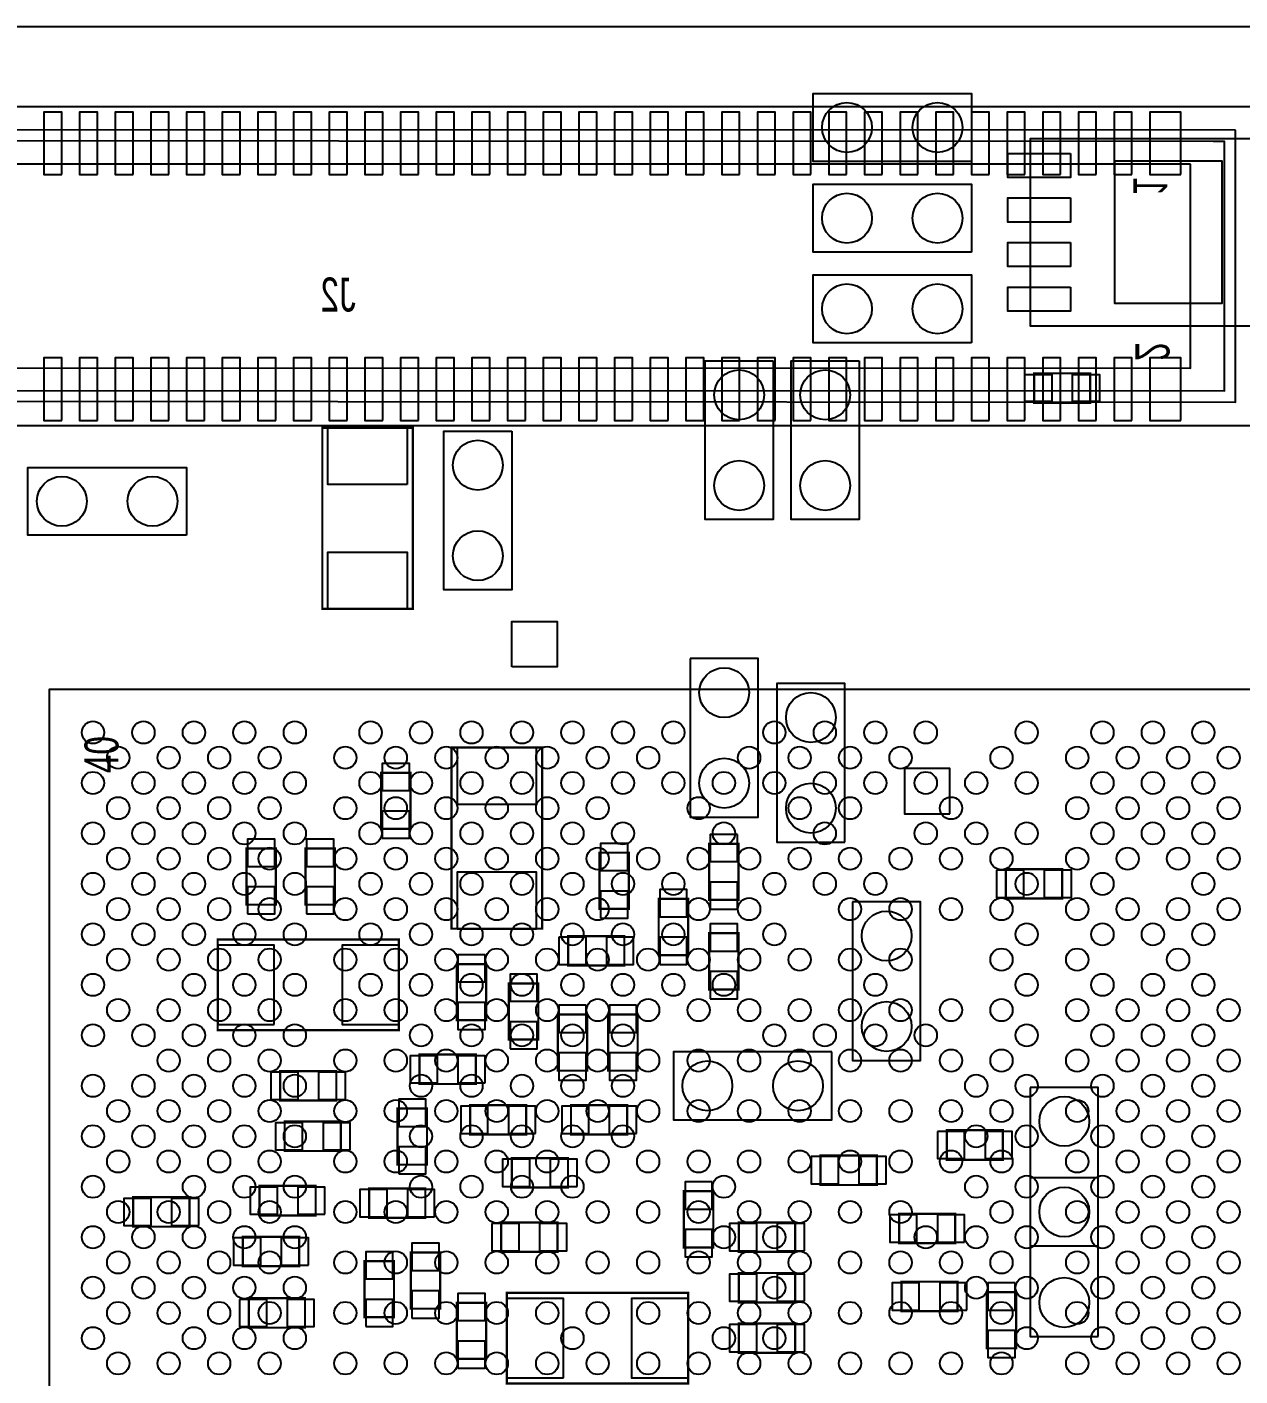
# Model space of a CAD drawing. Extents: x 0 to 42.6, y 0 to 25.
# Drawn here: x 13.03 to 26.63, y 9.88 to 25 of the extents above; entities that cross this region are included whole.
import ezdxf
from ezdxf.enums import TextEntityAlignment as Align

# ---------------------------------------------------------------- set-up
doc = ezdxf.new("R2010")
doc.units = 0
for name, color, linetype in [('BG_OUTLINE', 3, 'CONTINUOUS'), ('PG_ASSEMBLY_BOTTOM', 30, 'CONTINUOUS'), ('PG_ASSEMBLY_TOP', 254, 'CONTINUOUS'), ('PIN_BOTTOM', 211, 'CONTINUOUS'), ('PIN_TOP', 160, 'CONTINUOUS'), ('RD_ASSEMBLY_BOTTOM', 140, 'CONTINUOUS')]:
    doc.layers.add(name, color=color, linetype=linetype)

msp = doc.modelspace()

# ---------------------------------------------------------------- linework, layer by layer
at = {"layer": 'BG_OUTLINE'}
msp.add_lwpolyline([(42.6339, 0), (42.6339, 25.004014), (0, 25.004014), (0, 0)], close=True, dxfattribs=at)
at = {"layer": 'PG_ASSEMBLY_BOTTOM'}
for points in [[(26.819606, 20.531582), (6.216142, 20.53336), (6.216142, 24.11222), (26.819606, 24.111458), (26.819606, 20.531582)], [(26.58364, 23.84552), (6.447282, 23.8506), (6.447282, 20.81276), (26.58364, 20.79752), (26.58364, 23.84552)], [(26.45664, 23.71852), (6.592062, 23.72614), (6.592062, 20.92706), (26.45664, 20.92452), (26.45664, 23.71852), (26.32964, 23.71852)], [(26.07564, 23.46452), (6.975602, 23.46452), (6.970522, 21.18106), (26.07564, 21.17852), (26.07564, 23.46452)], [(20.467066, 17.920716), (20.467066, 16.142716), (21.229066, 16.142716), (21.229066, 17.920716), (20.467066, 17.920716)], [(22.201632, 15.863316), (22.201632, 17.641316), (21.439632, 17.641316), (21.439632, 15.863316), (22.201632, 15.863316)], [(22.288754, 15.192248), (22.288754, 13.414248), (23.050754, 13.414248), (23.050754, 15.192248), (22.288754, 15.192248)], [(22.056598, 13.512292), (20.278598, 13.512292), (20.278598, 12.750292), (22.056598, 12.750292), (22.056598, 13.512292)], [(24.280622, 13.113258), (24.280622, 11.335258), (25.042622, 11.335258), (25.042622, 13.113258), (24.280622, 13.113258)], [(25.042622, 10.319258), (25.042622, 12.097258), (24.280622, 12.097258), (24.280622, 10.319258), (25.042622, 10.319258)]]:
    msp.add_lwpolyline(points, dxfattribs=at)
at = {"layer": 'PG_ASSEMBLY_BOTTOM', "const_width": 0.0254}
for points in [[(17.789652, 16.924782), (17.789652, 14.892782), (18.805652, 14.892782), (18.805652, 16.924782), (17.789652, 16.924782)], [(17.330674, 16.011398), (17.330674, 16.641318), (17.000474, 16.641318), (17.000474, 16.011398), (17.330674, 16.011398)], [(15.820898, 15.162276), (15.820898, 15.792196), (15.490698, 15.792196), (15.490698, 15.162276), (15.820898, 15.162276)], [(16.481806, 15.162276), (16.481806, 15.792196), (16.151606, 15.792196), (16.151606, 15.162276), (16.481806, 15.162276)], [(19.779742, 15.115032), (19.779742, 15.744952), (19.449542, 15.744952), (19.449542, 15.115032), (19.779742, 15.115032)], [(20.67941, 15.84579), (20.67941, 15.21587), (21.00961, 15.21587), (21.00961, 15.84579), (20.67941, 15.84579)], [(24.007572, 15.230094), (24.637492, 15.230094), (24.637492, 15.560294), (24.007572, 15.560294), (24.007572, 15.230094)], [(20.443698, 14.596364), (20.443698, 15.226284), (20.113498, 15.226284), (20.113498, 14.596364), (20.443698, 14.596364)], [(21.00961, 14.211554), (21.00961, 14.841474), (20.67941, 14.841474), (20.67941, 14.211554), (21.00961, 14.211554)], [(15.168118, 13.75537), (17.200118, 13.75537), (17.200118, 14.77137), (15.168118, 14.77137), (15.168118, 13.75537)], [(19.098514, 14.47927), (19.728434, 14.47927), (19.728434, 14.80947), (19.098514, 14.80947), (19.098514, 14.47927)], [(17.849596, 14.496288), (17.849596, 13.866368), (18.179796, 13.866368), (18.179796, 14.496288), (17.849596, 14.496288)], [(18.763996, 13.649198), (18.763996, 14.279118), (18.433796, 14.279118), (18.433796, 13.649198), (18.763996, 13.649198)], [(18.98142, 13.930376), (18.98142, 13.300456), (19.31162, 13.300456), (19.31162, 13.930376), (18.98142, 13.930376)], [(19.547586, 13.930376), (19.547586, 13.300456), (19.877786, 13.300456), (19.877786, 13.930376), (19.547586, 13.930376)], [(18.062702, 13.481304), (17.432782, 13.481304), (17.432782, 13.151104), (18.062702, 13.151104), (18.062702, 13.481304)], [(16.498824, 13.296392), (15.868904, 13.296392), (15.868904, 12.966192), (16.498824, 12.966192), (16.498824, 13.296392)], [(17.515586, 12.24661), (17.515586, 12.87653), (17.185386, 12.87653), (17.185386, 12.24661), (17.515586, 12.24661)], [(18.628614, 12.915392), (17.998694, 12.915392), (17.998694, 12.585192), (18.628614, 12.585192), (18.628614, 12.915392)], [(19.760438, 12.915392), (19.130518, 12.915392), (19.130518, 12.585192), (19.760438, 12.585192), (19.760438, 12.915392)], [(16.549624, 12.730226), (15.919704, 12.730226), (15.919704, 12.400026), (16.549624, 12.400026), (16.549624, 12.730226)], [(23.343616, 12.302236), (23.973536, 12.302236), (23.973536, 12.632436), (23.343616, 12.632436), (23.343616, 12.302236)], [(19.096482, 12.32027), (18.466562, 12.32027), (18.466562, 11.99007), (19.096482, 11.99007), (19.096482, 12.32027)], [(21.928582, 12.019026), (22.558502, 12.019026), (22.558502, 12.349226), (21.928582, 12.349226), (21.928582, 12.019026)], [(16.266668, 12.008358), (15.636748, 12.008358), (15.636748, 11.678158), (16.266668, 11.678158), (16.266668, 12.008358)], [(17.496536, 11.979402), (16.866616, 11.979402), (16.866616, 11.649202), (17.496536, 11.649202), (17.496536, 11.979402)], [(20.396454, 11.949176), (20.396454, 11.319256), (20.726654, 11.319256), (20.726654, 11.949176), (20.396454, 11.949176)], [(14.851634, 11.881866), (14.221714, 11.881866), (14.221714, 11.551666), (14.851634, 11.551666), (14.851634, 11.881866)], [(23.439628, 11.696446), (22.809708, 11.696446), (22.809708, 11.366246), (23.439628, 11.366246), (23.439628, 11.696446)], [(18.34769, 11.268202), (18.97761, 11.268202), (18.97761, 11.598402), (18.34769, 11.598402), (18.34769, 11.268202)], [(21.643594, 11.598402), (21.013674, 11.598402), (21.013674, 11.268202), (21.643594, 11.268202), (21.643594, 11.598402)], [(16.081502, 11.43889), (15.451582, 11.43889), (15.451582, 11.10869), (16.081502, 11.10869), (16.081502, 11.43889)], [(17.66443, 10.631678), (17.66443, 11.261598), (17.33423, 11.261598), (17.33423, 10.631678), (17.66443, 10.631678)], [(17.145762, 10.536174), (17.145762, 11.166094), (16.815562, 11.166094), (16.815562, 10.536174), (17.145762, 10.536174)], [(21.643594, 11.032236), (21.013674, 11.032236), (21.013674, 10.702036), (21.643594, 10.702036), (21.643594, 11.032236)], [(23.465028, 10.934446), (22.835108, 10.934446), (22.835108, 10.604246), (23.465028, 10.604246), (23.465028, 10.934446)], [(15.517622, 10.41908), (16.147542, 10.41908), (16.147542, 10.74928), (15.517622, 10.74928), (15.517622, 10.41908)], [(18.411698, 9.793224), (20.443698, 9.793224), (20.443698, 10.809224), (18.411698, 10.809224), (18.411698, 9.793224)], [(23.792434, 10.817352), (23.792434, 10.187432), (24.122634, 10.187432), (24.122634, 10.817352), (23.792434, 10.817352)], [(18.179796, 10.068306), (18.179796, 10.698226), (17.849596, 10.698226), (17.849596, 10.068306), (18.179796, 10.068306)], [(21.643594, 10.466324), (21.013674, 10.466324), (21.013674, 10.136124), (21.643594, 10.136124), (21.643594, 10.466324)]]:
    msp.add_lwpolyline(points, dxfattribs=at)
at = {"layer": 'PG_ASSEMBLY_TOP'}
for points in [[(23.622, 23.495), (21.844, 23.495), (21.844, 24.257), (23.622, 24.257), (23.622, 23.495)], [(27.379676, 21.651468), (27.379676, 23.75154), (24.27986, 23.75154), (24.27986, 21.651468), (27.379676, 21.651468)], [(23.622, 22.479), (21.844, 22.479), (21.844, 23.241), (23.622, 23.241), (23.622, 22.479)], [(23.622, 21.463), (21.844, 21.463), (21.844, 22.225), (23.622, 22.225), (23.622, 21.463)], [(21.396198, 21.2598), (21.396198, 19.4818), (20.634198, 19.4818), (20.634198, 21.2598), (21.396198, 21.2598)], [(22.361398, 21.2598), (22.361398, 19.4818), (21.599398, 19.4818), (21.599398, 21.2598), (22.361398, 21.2598)], [(18.4658, 20.4724), (18.4658, 18.6944), (17.7038, 18.6944), (17.7038, 20.4724), (18.4658, 20.4724)], [(14.817598, 19.304), (13.039598, 19.304), (13.039598, 20.066), (14.817598, 20.066), (14.817598, 19.304)], [(27.278584, 5.574792), (27.278584, 17.574768), (13.278612, 17.574768), (13.278612, 5.574792), (27.278584, 5.574792)]]:
    msp.add_lwpolyline(points, dxfattribs=at)
at = {"layer": 'PG_ASSEMBLY_TOP', "const_width": 0.0254}
for points in [[(24.32304, 21.1201), (24.95296, 21.1201), (24.95296, 20.7899), (24.32304, 20.7899), (24.32304, 21.1201)], [(17.357598, 20.5105), (17.357598, 18.4785), (16.341598, 18.4785), (16.341598, 20.5105), (17.357598, 20.5105)]]:
    msp.add_lwpolyline(points, dxfattribs=at)
at = {"layer": 'PIN_BOTTOM'}
for points in [[(13.419836, 23.35022), (13.419836, 24.050244), (13.219938, 24.050244), (13.219938, 23.35022)], [(13.819632, 23.35022), (13.819632, 24.050244), (13.619734, 24.050244), (13.619734, 23.35022)], [(14.219682, 23.35022), (14.219682, 24.050244), (14.019784, 24.050244), (14.019784, 23.35022)], [(14.619732, 23.35022), (14.619732, 24.050244), (14.419834, 24.050244), (14.419834, 23.35022)], [(15.019782, 23.35022), (15.019782, 24.050244), (14.819884, 24.050244), (14.819884, 23.35022)], [(15.419832, 23.35022), (15.419832, 24.050244), (15.219934, 24.050244), (15.219934, 23.35022)], [(15.819628, 23.35022), (15.819628, 24.050244), (15.61973, 24.050244), (15.61973, 23.35022)], [(16.219678, 23.35022), (16.219678, 24.050244), (16.01978, 24.050244), (16.01978, 23.35022)], [(16.619728, 23.35022), (16.619728, 24.050244), (16.41983, 24.050244), (16.41983, 23.35022)], [(17.019778, 23.35022), (17.019778, 24.050244), (16.81988, 24.050244), (16.81988, 23.35022)], [(17.419828, 23.35022), (17.419828, 24.050244), (17.21993, 24.050244), (17.21993, 23.35022)], [(17.819624, 23.35022), (17.819624, 24.050244), (17.619726, 24.050244), (17.619726, 23.35022)], [(18.219674, 23.35022), (18.219674, 24.050244), (18.019776, 24.050244), (18.019776, 23.35022)], [(18.619724, 23.35022), (18.619724, 24.050244), (18.419826, 24.050244), (18.419826, 23.35022)], [(19.019774, 23.35022), (19.019774, 24.050244), (18.819876, 24.050244), (18.819876, 23.35022)], [(19.419824, 23.35022), (19.419824, 24.050244), (19.219926, 24.050244), (19.219926, 23.35022)], [(19.81962, 23.35022), (19.81962, 24.050244), (19.619722, 24.050244), (19.619722, 23.35022)], [(20.21967, 23.35022), (20.21967, 24.050244), (20.019772, 24.050244), (20.019772, 23.35022)], [(20.61972, 23.35022), (20.61972, 24.050244), (20.419822, 24.050244), (20.419822, 23.35022)], [(21.01977, 23.35022), (21.01977, 24.050244), (20.819872, 24.050244), (20.819872, 23.35022)], [(21.41982, 23.35022), (21.41982, 24.050244), (21.219922, 24.050244), (21.219922, 23.35022)], [(21.819616, 23.35022), (21.819616, 24.050244), (21.619718, 24.050244), (21.619718, 23.35022)], [(22.219666, 23.35022), (22.219666, 24.050244), (22.019768, 24.050244), (22.019768, 23.35022)], [(22.619716, 23.35022), (22.619716, 24.050244), (22.419818, 24.050244), (22.419818, 23.35022)], [(23.019766, 23.35022), (23.019766, 24.050244), (22.819868, 24.050244), (22.819868, 23.35022)], [(23.419816, 23.35022), (23.419816, 24.050244), (23.219918, 24.050244), (23.219918, 23.35022)], [(23.819612, 23.35022), (23.819612, 24.050244), (23.619714, 24.050244), (23.619714, 23.35022)], [(24.219662, 23.35022), (24.219662, 24.050244), (24.019764, 24.050244), (24.019764, 23.35022)], [(24.619712, 23.35022), (24.619712, 24.050244), (24.419814, 24.050244), (24.419814, 23.35022)], [(25.019762, 23.35022), (25.019762, 24.050244), (24.819864, 24.050244), (24.819864, 23.35022)], [(25.419812, 23.35022), (25.419812, 24.050244), (25.219914, 24.050244), (25.219914, 23.35022)], [(25.969722, 23.35022), (25.969722, 24.050244), (25.61971, 24.050244), (25.61971, 23.35022)], [(13.419836, 20.592796), (13.419836, 21.29282), (13.219938, 21.29282), (13.219938, 20.592796)], [(13.819632, 20.592796), (13.819632, 21.29282), (13.619734, 21.29282), (13.619734, 20.592796)], [(14.219682, 20.592796), (14.219682, 21.29282), (14.019784, 21.29282), (14.019784, 20.592796)], [(14.619732, 20.592796), (14.619732, 21.29282), (14.419834, 21.29282), (14.419834, 20.592796)], [(15.019782, 20.592796), (15.019782, 21.29282), (14.819884, 21.29282), (14.819884, 20.592796)], [(15.419832, 20.592796), (15.419832, 21.29282), (15.219934, 21.29282), (15.219934, 20.592796)], [(15.819628, 20.592796), (15.819628, 21.29282), (15.61973, 21.29282), (15.61973, 20.592796)], [(16.219678, 20.592796), (16.219678, 21.29282), (16.01978, 21.29282), (16.01978, 20.592796)], [(16.619728, 20.592796), (16.619728, 21.29282), (16.41983, 21.29282), (16.41983, 20.592796)], [(17.019778, 20.592796), (17.019778, 21.29282), (16.81988, 21.29282), (16.81988, 20.592796)], [(17.419828, 20.592796), (17.419828, 21.29282), (17.21993, 21.29282), (17.21993, 20.592796)], [(17.819624, 20.592796), (17.819624, 21.29282), (17.619726, 21.29282), (17.619726, 20.592796)], [(18.219674, 20.592796), (18.219674, 21.29282), (18.019776, 21.29282), (18.019776, 20.592796)], [(18.619724, 20.592796), (18.619724, 21.29282), (18.419826, 21.29282), (18.419826, 20.592796)], [(19.019774, 20.592796), (19.019774, 21.29282), (18.819876, 21.29282), (18.819876, 20.592796)], [(19.419824, 20.592796), (19.419824, 21.29282), (19.219926, 21.29282), (19.219926, 20.592796)], [(19.81962, 20.592796), (19.81962, 21.29282), (19.619722, 21.29282), (19.619722, 20.592796)], [(20.21967, 20.592796), (20.21967, 21.29282), (20.019772, 21.29282), (20.019772, 20.592796)], [(20.61972, 20.592796), (20.61972, 21.29282), (20.419822, 21.29282), (20.419822, 20.592796)], [(21.01977, 20.592796), (21.01977, 21.29282), (20.819872, 21.29282), (20.819872, 20.592796)], [(21.41982, 20.592796), (21.41982, 21.29282), (21.219922, 21.29282), (21.219922, 20.592796)], [(21.819616, 20.592796), (21.819616, 21.29282), (21.619718, 21.29282), (21.619718, 20.592796)], [(22.219666, 20.592796), (22.219666, 21.29282), (22.019768, 21.29282), (22.019768, 20.592796)], [(22.619716, 20.592796), (22.619716, 21.29282), (22.419818, 21.29282), (22.419818, 20.592796)], [(23.019766, 20.592796), (23.019766, 21.29282), (22.819868, 21.29282), (22.819868, 20.592796)], [(23.419816, 20.592796), (23.419816, 21.29282), (23.219918, 21.29282), (23.219918, 20.592796)], [(23.819612, 20.592796), (23.819612, 21.29282), (23.619714, 21.29282), (23.619714, 20.592796)], [(24.219662, 20.592796), (24.219662, 21.29282), (24.019764, 21.29282), (24.019764, 20.592796)], [(24.619712, 20.592796), (24.619712, 21.29282), (24.419814, 21.29282), (24.419814, 20.592796)], [(25.019762, 20.592796), (25.019762, 21.29282), (24.819864, 21.29282), (24.819864, 20.592796)], [(25.419812, 20.592796), (25.419812, 21.29282), (25.219914, 21.29282), (25.219914, 20.592796)], [(25.969722, 20.592796), (25.969722, 21.29282), (25.61971, 21.29282), (25.61971, 20.592796)], [(17.853152, 16.289782), (18.742152, 16.289782), (18.742152, 16.924782), (17.853152, 16.924782)], [(17.013174, 16.440912), (17.317974, 16.440912), (17.317974, 16.745712), (17.013174, 16.745712)], [(23.377398, 16.1798), (23.377398, 16.6878), (22.869398, 16.6878), (22.869398, 16.1798)], [(17.013174, 15.907004), (17.317974, 15.907004), (17.317974, 16.211804), (17.013174, 16.211804)], [(15.503398, 15.59179), (15.808198, 15.59179), (15.808198, 15.89659), (15.503398, 15.89659)], [(16.164306, 15.59179), (16.469106, 15.59179), (16.469106, 15.89659), (16.164306, 15.89659)], [(20.99691, 15.950184), (20.69211, 15.950184), (20.69211, 15.645384), (20.99691, 15.645384)], [(19.462242, 15.544546), (19.767042, 15.544546), (19.767042, 15.849346), (19.462242, 15.849346)], [(17.853152, 14.892782), (18.742152, 14.892782), (18.742152, 15.527782), (17.853152, 15.527782)], [(23.903178, 15.547594), (23.903178, 15.242794), (24.207978, 15.242794), (24.207978, 15.547594)], [(24.437086, 15.547594), (24.437086, 15.242794), (24.741886, 15.242794), (24.741886, 15.547594)], [(15.503398, 15.057882), (15.808198, 15.057882), (15.808198, 15.362682), (15.503398, 15.362682)], [(16.164306, 15.057882), (16.469106, 15.057882), (16.469106, 15.362682), (16.164306, 15.362682)], [(19.462242, 15.010638), (19.767042, 15.010638), (19.767042, 15.315438), (19.462242, 15.315438)], [(20.126198, 15.025878), (20.430998, 15.025878), (20.430998, 15.330678), (20.126198, 15.330678)], [(20.99691, 15.416276), (20.69211, 15.416276), (20.69211, 15.111476), (20.99691, 15.111476)], [(20.69211, 14.641068), (20.99691, 14.641068), (20.99691, 14.945868), (20.69211, 14.945868)], [(15.803118, 13.81887), (15.803118, 14.70787), (15.168118, 14.70787), (15.168118, 13.81887)], [(17.200118, 13.81887), (17.200118, 14.70787), (16.565118, 14.70787), (16.565118, 13.81887)], [(18.99412, 14.79677), (18.99412, 14.49197), (19.29892, 14.49197), (19.29892, 14.79677)], [(19.528028, 14.79677), (19.528028, 14.49197), (19.832828, 14.49197), (19.832828, 14.79677)], [(20.126198, 14.49197), (20.430998, 14.49197), (20.430998, 14.79677), (20.126198, 14.79677)], [(18.167096, 14.600682), (17.862296, 14.600682), (17.862296, 14.295882), (18.167096, 14.295882)], [(18.446496, 14.078712), (18.751296, 14.078712), (18.751296, 14.383512), (18.446496, 14.383512)], [(20.69211, 14.10716), (20.99691, 14.10716), (20.99691, 14.41196), (20.69211, 14.41196)], [(18.167096, 14.066774), (17.862296, 14.066774), (17.862296, 13.761974), (18.167096, 13.761974)], [(19.29892, 14.03477), (18.99412, 14.03477), (18.99412, 13.72997), (19.29892, 13.72997)], [(19.865086, 14.03477), (19.560286, 14.03477), (19.560286, 13.72997), (19.865086, 13.72997)], [(18.446496, 13.544804), (18.751296, 13.544804), (18.751296, 13.849604), (18.446496, 13.849604)], [(17.633188, 13.163804), (17.633188, 13.468604), (17.328388, 13.468604), (17.328388, 13.163804)], [(18.167096, 13.163804), (18.167096, 13.468604), (17.862296, 13.468604), (17.862296, 13.163804)], [(19.29892, 13.500862), (18.99412, 13.500862), (18.99412, 13.196062), (19.29892, 13.196062)], [(19.865086, 13.500862), (19.560286, 13.500862), (19.560286, 13.196062), (19.865086, 13.196062)], [(16.06931, 12.978892), (16.06931, 13.283692), (15.76451, 13.283692), (15.76451, 12.978892)], [(16.603218, 12.978892), (16.603218, 13.283692), (16.298418, 13.283692), (16.298418, 12.978892)], [(17.198086, 12.676124), (17.502886, 12.676124), (17.502886, 12.980924), (17.198086, 12.980924)], [(18.1991, 12.597892), (18.1991, 12.902692), (17.8943, 12.902692), (17.8943, 12.597892)], [(18.733008, 12.597892), (18.733008, 12.902692), (18.428208, 12.902692), (18.428208, 12.597892)], [(19.330924, 12.597892), (19.330924, 12.902692), (19.026124, 12.902692), (19.026124, 12.597892)], [(19.864832, 12.597892), (19.864832, 12.902692), (19.560032, 12.902692), (19.560032, 12.597892)], [(16.12011, 12.412726), (16.12011, 12.717526), (15.81531, 12.717526), (15.81531, 12.412726)], [(16.654018, 12.412726), (16.654018, 12.717526), (16.349218, 12.717526), (16.349218, 12.412726)], [(23.239222, 12.619736), (23.239222, 12.314936), (23.544022, 12.314936), (23.544022, 12.619736)], [(23.77313, 12.619736), (23.77313, 12.314936), (24.07793, 12.314936), (24.07793, 12.619736)], [(17.198086, 12.142216), (17.502886, 12.142216), (17.502886, 12.447016), (17.198086, 12.447016)], [(18.666968, 12.00277), (18.666968, 12.30757), (18.362168, 12.30757), (18.362168, 12.00277)], [(19.200876, 12.00277), (19.200876, 12.30757), (18.896076, 12.30757), (18.896076, 12.00277)], [(21.824188, 12.336526), (21.824188, 12.031726), (22.128988, 12.031726), (22.128988, 12.336526)], [(22.358096, 12.336526), (22.358096, 12.031726), (22.662896, 12.031726), (22.662896, 12.336526)], [(15.837154, 11.690858), (15.837154, 11.995658), (15.532354, 11.995658), (15.532354, 11.690858)], [(16.371062, 11.690858), (16.371062, 11.995658), (16.066262, 11.995658), (16.066262, 11.690858)], [(17.067022, 11.661902), (17.067022, 11.966702), (16.762222, 11.966702), (16.762222, 11.661902)], [(17.60093, 11.661902), (17.60093, 11.966702), (17.29613, 11.966702), (17.29613, 11.661902)], [(20.713954, 12.05357), (20.409154, 12.05357), (20.409154, 11.74877), (20.713954, 11.74877)], [(14.42212, 11.564366), (14.42212, 11.869166), (14.11732, 11.869166), (14.11732, 11.564366)], [(14.956028, 11.564366), (14.956028, 11.869166), (14.651228, 11.869166), (14.651228, 11.564366)], [(23.010114, 11.378946), (23.010114, 11.683746), (22.705314, 11.683746), (22.705314, 11.378946)], [(23.544022, 11.378946), (23.544022, 11.683746), (23.239222, 11.683746), (23.239222, 11.378946)], [(18.243296, 11.585702), (18.243296, 11.280902), (18.548096, 11.280902), (18.548096, 11.585702)], [(18.777204, 11.585702), (18.777204, 11.280902), (19.082004, 11.280902), (19.082004, 11.585702)], [(20.713954, 11.519662), (20.409154, 11.519662), (20.409154, 11.214862), (20.713954, 11.214862)], [(21.21408, 11.280902), (21.21408, 11.585702), (20.90928, 11.585702), (20.90928, 11.280902)], [(21.747988, 11.280902), (21.747988, 11.585702), (21.443188, 11.585702), (21.443188, 11.280902)], [(15.651988, 11.12139), (15.651988, 11.42619), (15.347188, 11.42619), (15.347188, 11.12139)], [(16.185896, 11.12139), (16.185896, 11.42619), (15.881096, 11.42619), (15.881096, 11.12139)], [(17.34693, 11.061192), (17.65173, 11.061192), (17.65173, 11.365992), (17.34693, 11.365992)], [(16.828262, 10.965688), (17.133062, 10.965688), (17.133062, 11.270488), (16.828262, 11.270488)], [(21.21408, 10.714736), (21.21408, 11.019536), (20.90928, 11.019536), (20.90928, 10.714736)], [(21.747988, 10.714736), (21.747988, 11.019536), (21.443188, 11.019536), (21.443188, 10.714736)], [(23.035514, 10.616946), (23.035514, 10.921746), (22.730714, 10.921746), (22.730714, 10.616946)], [(23.569422, 10.616946), (23.569422, 10.921746), (23.264622, 10.921746), (23.264622, 10.616946)], [(24.109934, 10.921746), (23.805134, 10.921746), (23.805134, 10.616946), (24.109934, 10.616946)], [(17.34693, 10.527284), (17.65173, 10.527284), (17.65173, 10.832084), (17.34693, 10.832084)], [(17.862296, 10.49782), (18.167096, 10.49782), (18.167096, 10.80262), (17.862296, 10.80262)], [(19.046698, 9.856724), (19.046698, 10.745724), (18.411698, 10.745724), (18.411698, 9.856724)], [(20.443698, 9.856724), (20.443698, 10.745724), (19.808698, 10.745724), (19.808698, 9.856724)], [(15.413228, 10.73658), (15.413228, 10.43178), (15.718028, 10.43178), (15.718028, 10.73658)], [(15.947136, 10.73658), (15.947136, 10.43178), (16.251936, 10.43178), (16.251936, 10.73658)], [(16.828262, 10.43178), (17.133062, 10.43178), (17.133062, 10.73658), (16.828262, 10.73658)], [(21.21408, 10.148824), (21.21408, 10.453624), (20.90928, 10.453624), (20.90928, 10.148824)], [(21.747988, 10.148824), (21.747988, 10.453624), (21.443188, 10.453624), (21.443188, 10.148824)], [(24.109934, 10.387838), (23.805134, 10.387838), (23.805134, 10.083038), (24.109934, 10.083038)], [(17.862296, 9.963912), (18.167096, 9.963912), (18.167096, 10.268712), (17.862296, 10.268712)]]:
    msp.add_lwpolyline(points, close=True, dxfattribs=at)
for centre in [(20.848066, 17.539716), (21.820632, 17.260316), (20.848066, 16.523716), (21.820632, 16.244316), (22.669754, 14.811248), (22.669754, 13.795248), (20.659598, 13.131292), (21.675598, 13.131292), (24.661622, 12.732258), (24.661622, 11.716258), (24.661622, 11.716258), (24.661622, 10.700258)]:
    msp.add_circle(centre, 0.2794, dxfattribs=at)
at = {"layer": 'PIN_TOP'}
for points in [[(24.729694, 23.586567), (24.729694, 23.316565), (24.02967, 23.316565), (24.02967, 23.586567)], [(25.22982, 23.501477), (26.429716, 23.501477), (26.429716, 21.901531), (25.22982, 21.901531)], [(24.729694, 23.086441), (24.729694, 22.816439), (24.02967, 22.816439), (24.02967, 23.086441)], [(24.729694, 22.586569), (24.729694, 22.316567), (24.02967, 22.316567), (24.02967, 22.586569)], [(24.729694, 22.086443), (24.729694, 21.816441), (24.02967, 21.816441), (24.02967, 22.086443)], [(24.218646, 20.8026), (24.218646, 21.1074), (24.523446, 21.1074), (24.523446, 20.8026)], [(24.752554, 20.8026), (24.752554, 21.1074), (25.057354, 21.1074), (25.057354, 20.8026)], [(17.294098, 19.8755), (16.405098, 19.8755), (16.405098, 20.5105), (17.294098, 20.5105)], [(17.294098, 18.4785), (16.405098, 18.4785), (16.405098, 19.1135), (17.294098, 19.1135)], [(18.4658, 17.8308), (18.4658, 18.3388), (18.9738, 18.3388), (18.9738, 17.8308)]]:
    msp.add_lwpolyline(points, close=True, dxfattribs=at)
for centre, radius in [((22.225, 23.876), 0.2794), ((23.241, 23.876), 0.2794), ((22.225, 22.86), 0.2794), ((23.241, 22.86), 0.2794), ((22.225, 21.844), 0.2794), ((23.241, 21.844), 0.2794), ((21.015198, 20.8788), 0.2794), ((21.980398, 20.8788), 0.2794), ((18.0848, 20.0914), 0.2794), ((21.015198, 19.8628), 0.2794), ((21.980398, 19.8628), 0.2794), ((13.420598, 19.685), 0.2794), ((14.436598, 19.685), 0.2794), ((18.0848, 19.0754), 0.2794), ((13.769594, 17.093184), 0.124968), ((14.335506, 17.093184), 0.124968), ((14.901672, 17.093184), 0.124968), ((15.467584, 17.093184), 0.124968), ((16.033496, 17.093184), 0.124968), ((16.882618, 17.093184), 0.124968), ((17.44853, 17.093184), 0.124968), ((18.014696, 17.093184), 0.124968), ((18.580608, 17.093184), 0.124968), ((19.14652, 17.093184), 0.124968), ((19.712686, 17.093184), 0.124968), ((20.278598, 17.093184), 0.124968), ((21.410676, 17.093184), 0.124968), ((21.976588, 17.093184), 0.124968), ((22.5425, 17.093184), 0.124968), ((23.108666, 17.093184), 0.124968), ((24.24049, 17.093184), 0.124968), ((25.089612, 17.093184), 0.124968), ((25.655524, 17.093184), 0.124968), ((26.22169, 17.093184), 0.124968), ((14.05255, 16.810228), 0.124968), ((14.618716, 16.810228), 0.124968), ((15.184628, 16.810228), 0.124968), ((15.75054, 16.810228), 0.124968), ((16.599662, 16.810228), 0.124968), ((17.165574, 16.810228), 0.124968), ((17.731486, 16.810228), 0.124968), ((18.297652, 16.810228), 0.124968), ((18.863564, 16.810228), 0.124968), ((19.429476, 16.810228), 0.124968), ((19.995642, 16.810228), 0.124968), ((21.12772, 16.810228), 0.124968), ((21.693632, 16.810228), 0.124968), ((22.259544, 16.810228), 0.124968), ((22.82571, 16.810228), 0.124968), ((23.957534, 16.810228), 0.124968), ((24.806656, 16.810228), 0.124968), ((25.372568, 16.810228), 0.124968), ((25.93848, 16.810228), 0.124968), ((26.504646, 16.810228), 0.124968), ((13.769594, 16.527272), 0.124968), ((14.335506, 16.527272), 0.124968), ((14.901672, 16.527272), 0.124968), ((15.467584, 16.527272), 0.124968), ((16.033496, 16.527272), 0.124968), ((16.882618, 16.527272), 0.124968), ((17.44853, 16.527272), 0.124968), ((18.014696, 16.527272), 0.124968), ((18.580608, 16.527272), 0.124968), ((19.14652, 16.527272), 0.124968), ((19.712686, 16.527272), 0.124968), ((20.278598, 16.527272), 0.124968), ((20.84451, 16.527272), 0.124968), ((21.410676, 16.527272), 0.124968), ((21.976588, 16.527272), 0.124968), ((22.5425, 16.527272), 0.124968), ((23.108666, 16.527272), 0.124968), ((23.674578, 16.527272), 0.124968), ((24.24049, 16.527272), 0.124968), ((25.089612, 16.527272), 0.124968), ((25.655524, 16.527272), 0.124968), ((26.22169, 16.527272), 0.124968), ((14.05255, 16.244316), 0.124968), ((14.618716, 16.244316), 0.124968), ((15.184628, 16.244316), 0.124968), ((15.75054, 16.244316), 0.124968), ((16.599662, 16.244316), 0.124968), ((17.165574, 16.244316), 0.124968), ((17.731486, 16.244316), 0.124968), ((18.297652, 16.244316), 0.124968), ((18.863564, 16.244316), 0.124968), ((19.429476, 16.244316), 0.124968), ((20.561554, 16.244316), 0.124968), ((21.693632, 16.244316), 0.124968), ((22.259544, 16.244316), 0.124968), ((23.391622, 16.244316), 0.124968), ((24.806656, 16.244316), 0.124968), ((25.372568, 16.244316), 0.124968), ((25.93848, 16.244316), 0.124968), ((26.504646, 16.244316), 0.124968), ((13.769594, 15.96136), 0.124968), ((14.335506, 15.96136), 0.124968), ((14.901672, 15.96136), 0.124968), ((15.467584, 15.96136), 0.124968), ((16.033496, 15.96136), 0.124968), ((16.882618, 15.96136), 0.124968), ((17.44853, 15.96136), 0.124968), ((18.014696, 15.96136), 0.124968), ((18.580608, 15.96136), 0.124968), ((19.14652, 15.96136), 0.124968), ((19.712686, 15.96136), 0.124968), ((20.84451, 15.96136), 0.124968), ((21.976588, 15.96136), 0.124968), ((23.108666, 15.96136), 0.124968), ((23.674578, 15.96136), 0.124968), ((24.24049, 15.96136), 0.124968), ((25.089612, 15.96136), 0.124968), ((25.655524, 15.96136), 0.124968), ((26.22169, 15.96136), 0.124968), ((14.05255, 15.678404), 0.124968), ((14.618716, 15.678404), 0.124968), ((15.184628, 15.678404), 0.124968), ((15.75054, 15.678404), 0.124968), ((16.599662, 15.678404), 0.124968), ((17.165574, 15.678404), 0.124968), ((17.731486, 15.678404), 0.124968), ((18.297652, 15.678404), 0.124968), ((18.863564, 15.678404), 0.124968), ((19.429476, 15.678404), 0.124968), ((19.995642, 15.678404), 0.124968), ((20.561554, 15.678404), 0.124968), ((21.12772, 15.678404), 0.124968), ((21.693632, 15.678404), 0.124968), ((22.259544, 15.678404), 0.124968), ((22.82571, 15.678404), 0.124968), ((23.391622, 15.678404), 0.124968), ((23.957534, 15.678404), 0.124968), ((24.806656, 15.678404), 0.124968), ((25.372568, 15.678404), 0.124968), ((25.93848, 15.678404), 0.124968), ((26.504646, 15.678404), 0.124968), ((13.769594, 15.395194), 0.124968), ((14.335506, 15.395194), 0.124968), ((14.901672, 15.395194), 0.124968), ((15.467584, 15.395194), 0.124968), ((16.033496, 15.395194), 0.124968), ((16.882618, 15.395194), 0.124968), ((17.44853, 15.395194), 0.124968), ((18.014696, 15.395194), 0.124968), ((18.580608, 15.395194), 0.124968), ((19.14652, 15.395194), 0.124968), ((19.712686, 15.395194), 0.124968), ((20.278598, 15.395194), 0.124968), ((21.410676, 15.395194), 0.124968), ((21.976588, 15.395194), 0.124968), ((22.5425, 15.395194), 0.124968), ((24.24049, 15.395194), 0.124968), ((25.089612, 15.395194), 0.124968), ((26.22169, 15.395194), 0.124968), ((14.05255, 15.112238), 0.124968), ((14.618716, 15.112238), 0.124968), ((15.184628, 15.112238), 0.124968), ((15.75054, 15.112238), 0.124968), ((16.599662, 15.112238), 0.124968), ((17.165574, 15.112238), 0.124968), ((17.731486, 15.112238), 0.124968), ((18.297652, 15.112238), 0.124968), ((18.863564, 15.112238), 0.124968), ((19.429476, 15.112238), 0.124968), ((20.561554, 15.112238), 0.124968), ((21.12772, 15.112238), 0.124968), ((22.259544, 15.112238), 0.124968), ((22.82571, 15.112238), 0.124968), ((23.391622, 15.112238), 0.124968), ((23.957534, 15.112238), 0.124968), ((24.806656, 15.112238), 0.124968), ((25.372568, 15.112238), 0.124968), ((25.93848, 15.112238), 0.124968), ((26.504646, 15.112238), 0.124968), ((13.769594, 14.829282), 0.124968), ((14.335506, 14.829282), 0.124968), ((14.901672, 14.829282), 0.124968), ((15.467584, 14.829282), 0.124968), ((16.033496, 14.829282), 0.124968), ((16.882618, 14.829282), 0.124968), ((17.44853, 14.829282), 0.124968), ((18.014696, 14.829282), 0.124968), ((18.580608, 14.829282), 0.124968), ((19.14652, 14.829282), 0.124968), ((19.712686, 14.829282), 0.124968), ((20.278598, 14.829282), 0.124968), ((21.410676, 14.829282), 0.124968), ((24.24049, 14.829282), 0.124968), ((25.089612, 14.829282), 0.124968), ((25.655524, 14.829282), 0.124968), ((26.22169, 14.829282), 0.124968), ((14.05255, 14.546326), 0.124968), ((14.618716, 14.546326), 0.124968), ((15.184628, 14.546326), 0.124968), ((15.75054, 14.546326), 0.124968), ((16.599662, 14.546326), 0.124968), ((17.165574, 14.546326), 0.124968), ((17.731486, 14.546326), 0.124968), ((18.297652, 14.546326), 0.124968), ((18.863564, 14.546326), 0.124968), ((19.429476, 14.546326), 0.124968), ((19.995642, 14.546326), 0.124968), ((20.561554, 14.546326), 0.124968), ((21.12772, 14.546326), 0.124968), ((21.693632, 14.546326), 0.124968), ((22.259544, 14.546326), 0.124968), ((22.82571, 14.546326), 0.124968), ((23.957534, 14.546326), 0.124968), ((24.806656, 14.546326), 0.124968), ((25.93848, 14.546326), 0.124968), ((13.769594, 14.26337), 0.124968), ((14.901672, 14.26337), 0.124968), ((15.467584, 14.26337), 0.124968), ((16.033496, 14.26337), 0.124968), ((16.882618, 14.26337), 0.124968), ((17.44853, 14.26337), 0.124968), ((18.014696, 14.26337), 0.124968), ((18.580608, 14.26337), 0.124968), ((19.14652, 14.26337), 0.124968), ((19.712686, 14.26337), 0.124968), ((20.278598, 14.26337), 0.124968), ((20.84451, 14.26337), 0.124968), ((22.5425, 14.26337), 0.124968), ((24.24049, 14.26337), 0.124968), ((25.089612, 14.26337), 0.124968), ((25.655524, 14.26337), 0.124968), ((26.22169, 14.26337), 0.124968), ((14.05255, 13.98016), 0.124968), ((14.618716, 13.98016), 0.124968), ((15.184628, 13.98016), 0.124968), ((15.75054, 13.98016), 0.124968), ((16.599662, 13.98016), 0.124968), ((17.165574, 13.98016), 0.124968), ((17.731486, 13.98016), 0.124968), ((18.297652, 13.98016), 0.124968), ((18.863564, 13.98016), 0.124968), ((19.429476, 13.98016), 0.124968), ((19.995642, 13.98016), 0.124968), ((20.561554, 13.98016), 0.124968), ((21.12772, 13.98016), 0.124968), ((21.693632, 13.98016), 0.124968), ((22.259544, 13.98016), 0.124968), ((22.82571, 13.98016), 0.124968), ((23.391622, 13.98016), 0.124968), ((23.957534, 13.98016), 0.124968), ((24.806656, 13.98016), 0.124968), ((25.372568, 13.98016), 0.124968), ((25.93848, 13.98016), 0.124968), ((26.504646, 13.98016), 0.124968), ((13.769594, 13.697204), 0.124968), ((14.335506, 13.697204), 0.124968), ((14.901672, 13.697204), 0.124968), ((15.467584, 13.697204), 0.124968), ((16.033496, 13.697204), 0.124968), ((17.44853, 13.697204), 0.124968), ((18.014696, 13.697204), 0.124968), ((18.580608, 13.697204), 0.124968), ((19.14652, 13.697204), 0.124968), ((19.712686, 13.697204), 0.124968), ((21.410676, 13.697204), 0.124968), ((21.976588, 13.697204), 0.124968), ((22.5425, 13.697204), 0.124968), ((23.108666, 13.697204), 0.124968), ((24.24049, 13.697204), 0.124968), ((25.089612, 13.697204), 0.124968), ((25.655524, 13.697204), 0.124968), ((26.22169, 13.697204), 0.124968), ((14.618716, 13.414248), 0.124968), ((15.184628, 13.414248), 0.124968), ((15.75054, 13.414248), 0.124968), ((16.599662, 13.414248), 0.124968), ((17.165574, 13.414248), 0.124968), ((17.731486, 13.414248), 0.124968), ((18.297652, 13.414248), 0.124968), ((18.863564, 13.414248), 0.124968), ((19.429476, 13.414248), 0.124968), ((19.995642, 13.414248), 0.124968), ((20.561554, 13.414248), 0.124968), ((21.12772, 13.414248), 0.124968), ((21.693632, 13.414248), 0.124968), ((22.259544, 13.414248), 0.124968), ((22.82571, 13.414248), 0.124968), ((23.391622, 13.414248), 0.124968), ((23.957534, 13.414248), 0.124968), ((24.806656, 13.414248), 0.124968), ((25.372568, 13.414248), 0.124968), ((25.93848, 13.414248), 0.124968), ((26.504646, 13.414248), 0.124968), ((13.769594, 13.131292), 0.124968), ((14.335506, 13.131292), 0.124968), ((14.901672, 13.131292), 0.124968), ((15.467584, 13.131292), 0.124968), ((16.033496, 13.131292), 0.124968), ((17.44853, 13.131292), 0.124968), ((18.014696, 13.131292), 0.124968), ((18.580608, 13.131292), 0.124968), ((19.14652, 13.131292), 0.124968), ((19.712686, 13.131292), 0.124968), ((23.674578, 13.131292), 0.124968), ((24.24049, 13.131292), 0.124968), ((25.089612, 13.131292), 0.124968), ((25.655524, 13.131292), 0.124968), ((26.22169, 13.131292), 0.124968), ((14.05255, 12.848336), 0.124968), ((14.618716, 12.848336), 0.124968), ((15.184628, 12.848336), 0.124968), ((15.75054, 12.848336), 0.124968), ((16.599662, 12.848336), 0.124968), ((17.165574, 12.848336), 0.124968), ((17.731486, 12.848336), 0.124968), ((18.297652, 12.848336), 0.124968), ((18.863564, 12.848336), 0.124968), ((19.429476, 12.848336), 0.124968), ((19.995642, 12.848336), 0.124968), ((20.561554, 12.848336), 0.124968), ((21.12772, 12.848336), 0.124968), ((21.693632, 12.848336), 0.124968), ((22.259544, 12.848336), 0.124968), ((22.82571, 12.848336), 0.124968), ((23.391622, 12.848336), 0.124968), ((23.957534, 12.848336), 0.124968), ((24.806656, 12.848336), 0.124968), ((25.372568, 12.848336), 0.124968), ((25.93848, 12.848336), 0.124968), ((26.504646, 12.848336), 0.124968), ((13.769594, 12.56538), 0.124968), ((14.335506, 12.56538), 0.124968), ((14.901672, 12.56538), 0.124968), ((15.467584, 12.56538), 0.124968), ((16.033496, 12.56538), 0.124968), ((17.44853, 12.56538), 0.124968), ((18.014696, 12.56538), 0.124968), ((18.580608, 12.56538), 0.124968), ((19.14652, 12.56538), 0.124968), ((19.712686, 12.56538), 0.124968), ((23.674578, 12.56538), 0.124968), ((24.24049, 12.56538), 0.124968), ((25.089612, 12.56538), 0.124968), ((25.655524, 12.56538), 0.124968), ((26.22169, 12.56538), 0.124968), ((14.05255, 12.28217), 0.124968), ((14.618716, 12.28217), 0.124968), ((15.184628, 12.28217), 0.124968), ((15.75054, 12.28217), 0.124968), ((16.599662, 12.28217), 0.124968), ((17.165574, 12.28217), 0.124968), ((17.731486, 12.28217), 0.124968), ((18.297652, 12.28217), 0.124968), ((18.863564, 12.28217), 0.124968), ((19.429476, 12.28217), 0.124968), ((19.995642, 12.28217), 0.124968), ((20.561554, 12.28217), 0.124968), ((21.12772, 12.28217), 0.124968), ((21.693632, 12.28217), 0.124968), ((22.259544, 12.28217), 0.124968), ((22.82571, 12.28217), 0.124968), ((23.391622, 12.28217), 0.124968), ((23.957534, 12.28217), 0.124968), ((24.806656, 12.28217), 0.124968), ((25.372568, 12.28217), 0.124968), ((25.93848, 12.28217), 0.124968), ((26.504646, 12.28217), 0.124968), ((13.769594, 11.999214), 0.124968), ((14.901672, 11.999214), 0.124968), ((15.467584, 11.999214), 0.124968), ((16.033496, 11.999214), 0.124968), ((17.44853, 11.999214), 0.124968), ((18.014696, 11.999214), 0.124968), ((18.580608, 11.999214), 0.124968), ((19.14652, 11.999214), 0.124968), ((20.84451, 11.999214), 0.124968), ((23.674578, 11.999214), 0.124968), ((24.24049, 11.999214), 0.124968), ((25.089612, 11.999214), 0.124968), ((25.655524, 11.999214), 0.124968), ((26.22169, 11.999214), 0.124968), ((14.05255, 11.716258), 0.124968), ((14.618716, 11.716258), 0.124968), ((15.184628, 11.716258), 0.124968), ((15.75054, 11.716258), 0.124968), ((16.599662, 11.716258), 0.124968), ((17.165574, 11.716258), 0.124968), ((17.731486, 11.716258), 0.124968), ((18.297652, 11.716258), 0.124968), ((18.863564, 11.716258), 0.124968), ((19.429476, 11.716258), 0.124968), ((19.995642, 11.716258), 0.124968), ((20.561554, 11.716258), 0.124968), ((21.12772, 11.716258), 0.124968), ((21.693632, 11.716258), 0.124968), ((22.259544, 11.716258), 0.124968), ((22.82571, 11.716258), 0.124968), ((23.957534, 11.716258), 0.124968), ((24.806656, 11.716258), 0.124968), ((25.372568, 11.716258), 0.124968), ((25.93848, 11.716258), 0.124968), ((26.504646, 11.716258), 0.124968), ((13.769594, 11.433302), 0.124968), ((14.335506, 11.433302), 0.124968), ((14.901672, 11.433302), 0.124968), ((15.467584, 11.433302), 0.124968), ((16.033496, 11.433302), 0.124968), ((20.84451, 11.433302), 0.124968), ((21.410676, 11.433302), 0.124968), ((23.108666, 11.433302), 0.124968), ((23.674578, 11.433302), 0.124968), ((24.24049, 11.433302), 0.124968), ((25.089612, 11.433302), 0.124968), ((25.655524, 11.433302), 0.124968), ((26.22169, 11.433302), 0.124968), ((14.05255, 11.150346), 0.124968), ((14.618716, 11.150346), 0.124968), ((15.184628, 11.150346), 0.124968), ((15.75054, 11.150346), 0.124968), ((16.599662, 11.150346), 0.124968), ((17.165574, 11.150346), 0.124968), ((17.731486, 11.150346), 0.124968), ((18.297652, 11.150346), 0.124968), ((18.863564, 11.150346), 0.124968), ((19.429476, 11.150346), 0.124968), ((19.995642, 11.150346), 0.124968), ((20.561554, 11.150346), 0.124968), ((21.12772, 11.150346), 0.124968), ((21.693632, 11.150346), 0.124968), ((22.259544, 11.150346), 0.124968), ((22.82571, 11.150346), 0.124968), ((23.391622, 11.150346), 0.124968), ((23.957534, 11.150346), 0.124968), ((24.806656, 11.150346), 0.124968), ((25.372568, 11.150346), 0.124968), ((25.93848, 11.150346), 0.124968), ((26.504646, 11.150346), 0.124968), ((13.769594, 10.86739), 0.124968), ((14.335506, 10.86739), 0.124968), ((14.901672, 10.86739), 0.124968), ((15.467584, 10.86739), 0.124968), ((16.033496, 10.86739), 0.124968), ((21.410676, 10.86739), 0.124968), ((23.674578, 10.86739), 0.124968), ((24.24049, 10.86739), 0.124968), ((25.089612, 10.86739), 0.124968), ((25.655524, 10.86739), 0.124968), ((26.22169, 10.86739), 0.124968), ((14.05255, 10.58418), 0.124968), ((14.618716, 10.58418), 0.124968), ((15.184628, 10.58418), 0.124968), ((15.75054, 10.58418), 0.124968), ((16.599662, 10.58418), 0.124968), ((17.165574, 10.58418), 0.124968), ((17.731486, 10.58418), 0.124968), ((18.297652, 10.58418), 0.124968), ((18.863564, 10.58418), 0.124968), ((19.429476, 10.58418), 0.124968), ((19.995642, 10.58418), 0.124968), ((20.561554, 10.58418), 0.124968), ((21.12772, 10.58418), 0.124968), ((21.693632, 10.58418), 0.124968), ((22.259544, 10.58418), 0.124968), ((22.82571, 10.58418), 0.124968), ((23.391622, 10.58418), 0.124968), ((23.957534, 10.58418), 0.124968), ((24.806656, 10.58418), 0.124968), ((25.372568, 10.58418), 0.124968), ((25.93848, 10.58418), 0.124968), ((26.504646, 10.58418), 0.124968), ((13.769594, 10.301224), 0.124968), ((14.901672, 10.301224), 0.124968), ((15.467584, 10.301224), 0.124968), ((16.033496, 10.301224), 0.124968), ((19.14652, 10.301224), 0.124968), ((20.84451, 10.301224), 0.124968), ((21.410676, 10.301224), 0.124968), ((24.24049, 10.301224), 0.124968), ((25.089612, 10.301224), 0.124968), ((25.655524, 10.301224), 0.124968), ((26.22169, 10.301224), 0.124968), ((14.05255, 10.018268), 0.124968), ((14.618716, 10.018268), 0.124968), ((15.184628, 10.018268), 0.124968), ((15.75054, 10.018268), 0.124968), ((16.599662, 10.018268), 0.124968), ((17.165574, 10.018268), 0.124968), ((17.731486, 10.018268), 0.124968), ((18.297652, 10.018268), 0.124968), ((18.863564, 10.018268), 0.124968), ((19.429476, 10.018268), 0.124968), ((19.995642, 10.018268), 0.124968), ((20.561554, 10.018268), 0.124968), ((21.12772, 10.018268), 0.124968), ((21.693632, 10.018268), 0.124968), ((22.259544, 10.018268), 0.124968), ((22.82571, 10.018268), 0.124968), ((23.391622, 10.018268), 0.124968), ((23.957534, 10.018268), 0.124968), ((24.806656, 10.018268), 0.124968), ((25.372568, 10.018268), 0.124968), ((25.93848, 10.018268), 0.124968), ((26.504646, 10.018268), 0.124968)]:
    msp.add_circle(centre, radius, dxfattribs=at)

# ---------------------------------------------------------------- texts
at = {"layer": 'PG_ASSEMBLY_BOTTOM', "text_generation_flag": 2, "width": 0.733333}
for s, p in [('1', (25.434798, 23.114)), ('2', (25.460198, 21.2598))]:
    msp.add_text(s, height=0.381, rotation=270, dxfattribs=at).set_placement(p)
at = {"layer": 'PG_ASSEMBLY_TOP', "width": 0.733333}
msp.add_text('40', height=0.381, rotation=90, dxfattribs=at).set_placement((14.055598, 16.637))
at = {"layer": 'RD_ASSEMBLY_BOTTOM', "text_generation_flag": 2, "width": 0.733333}
msp.add_text('J2', height=0.381, dxfattribs=at).set_placement((16.519398, 21.81352), align=Align.CENTER)

doc.saveas('drawing.dxf')
